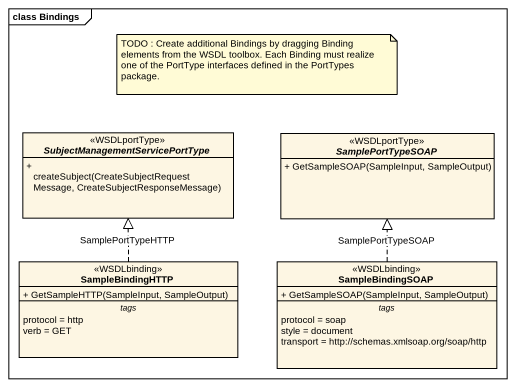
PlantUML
@startuml
mainframe class Bindings
hide circle
hide empty members
skinparam classAttributeIconSize 0
interface "SubjectManagementServicePortType" as SubjectManagementServicePort <<WSDLportType>> {
  + createSubject(CreateSubjectRequestMessage, CreateSubjectResponseMessage)
}
interface SamplePortTypeSOAP <<WSDLportType>> {
  + GetSampleSOAP(SampleInput, SampleOutput)
}
class SampleBindingHTTP <<WSDLbinding>> {
  + GetSampleHTTP(SampleInput, SampleOutput)
  -- tags --
  protocol = http
  verb = GET
}
class SampleBindingSOAP <<WSDLbinding>> {
  + GetSampleSOAP(SampleInput, SampleOutput)
  -- tags --
  protocol = soap
  style = document
  transport = http://schemas.xmlsoap.org/soap/http
}
SampleBindingHTTP .up.|> SubjectManagementServicePort : SamplePortTypeHTTP
SampleBindingSOAP .up.|> SamplePortTypeSOAP : SamplePortTypeSOAP
note as N1
  TODO : Create additional Bindings by dragging Binding elements from the WSDL toolbox. Each Binding must realize one of the PortType interfaces defined in the PortTypes package.
end note
@enduml
